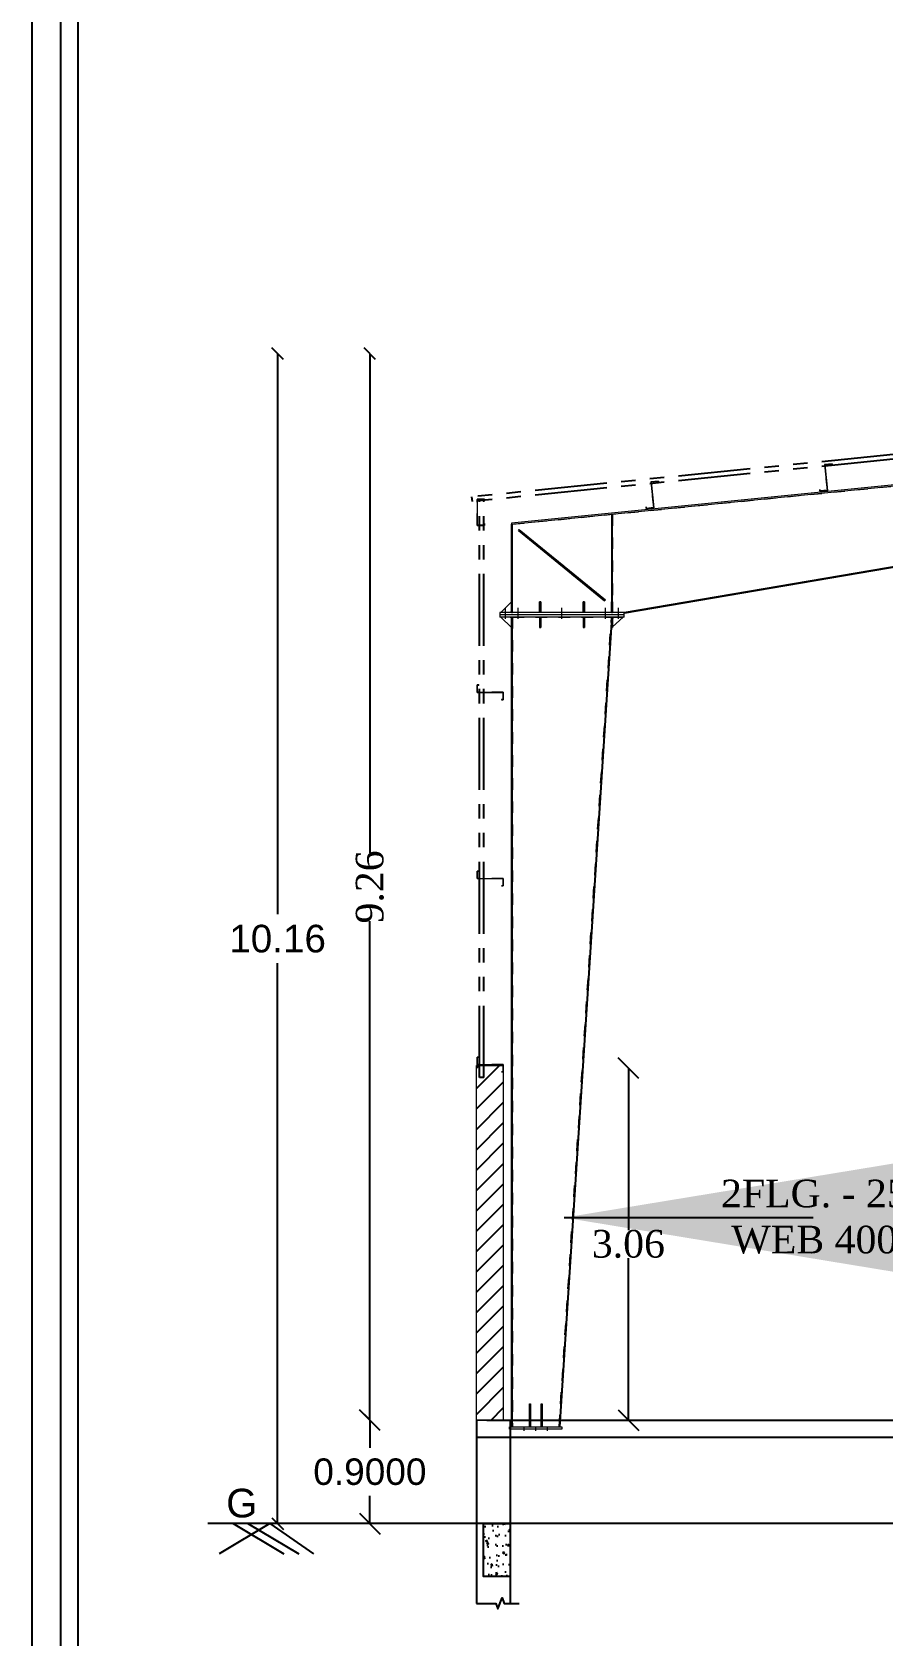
# Model space of a CAD drawing. Header units: metres. Extents: x 9436 to 9850, y -3407 to -3224.
# Drawn here: x 9478.36 to 9485.74, y -3270.08 to -3256.16 of the extents above; entities that cross this region are included whole.
import ezdxf
from ezdxf.enums import TextEntityAlignment as Align

# ---------------------------------------------------------------- set-up
doc = ezdxf.new("R2010")
doc.units = ezdxf.units.M
doc.header["$MEASUREMENT"] = 0
for name, pattern in [('CENTER', [2, 1.25, -0.25, 0.25, -0.25]), ('PHANTOM2', [1.25, 0.625, -0.125, 0.125, -0.125, 0.125, -0.125]), ('XKITLINE00', [0]), ('XKITLINE02', [4, 2, -2]), ('XKITLINE03', [6, 3, -1, 1, -1])]:
    doc.linetypes.add(name, pattern=pattern)
for name, color, linetype in [('0 SHEET', 173, 'PHANTOM2'), ('BLK_1_FLR_0_WC_BATH_HT', 7, 'Continuous'), ('BLK_1_HT_OF_BLDG', 5, 'Continuous'), ('BLK_1_PLINTH_HEIGHT', 7, 'Continuous'), ('GRID', 21, 'CENTER'), ('SHEET_1', 7, 'Continuous')]:
    doc.layers.add(name, color=color, linetype=linetype)
doc.layers.add('Bolt', color=7, linetype='Continuous', lineweight=0)
doc.layers.add('Part', color=2, linetype='Continuous', lineweight=0)
doc.styles.add('ROMANS', font='times.ttf')
doc.styles.get("Standard").update_dxf_attribs({"font": 'arial.ttf'})
doc.styles.add('STYLE2', font='times.ttf')
doc.dimstyles.new('D200', dxfattribs={"dimscale": 225, "dimtxt": 2.5, "dimasz": 2.3, "dimexe": 1, "dimexo": 1, "dimgap": 0.5, "dimtad": 1, "dimdec": 0, "dimzin": 0, "dimdsep": 46, "dimtxsty": 'ROMANS', "dimblk": 'OBLIQUE', "dimcen": 3, "dimclrd": 8, "dimclre": 8, "dimclrt": 3, "dimadec": 0, "dimazin": 0, "dimtfac": 1, "dimtdec": 0, "dimtmove": 0, "dimatfit": 3, "dimfxl": 0, "dimtolj": 1, "dimtzin": 0, "dimlwd": -1, "dimlwe": -1, "dimarcsym": 0})
doc.dimstyles.new('STANDARD$0', dxfattribs={"dimtxt": 0.5, "dimasz": 0.1, "dimexe": 2, "dimexo": 2, "dimgap": 0, "dimtad": 0, "dimzin": 0, "dimdsep": 46, "dimtxsty": 'Standard', "dimblk": 'OBLIQUE', "dimcen": -0.0625, "dimse1": 1, "dimse2": 1, "dimclrd": 3, "dimclre": 9, "dimadec": 0, "dimazin": 0, "dimtfac": 1, "dimtix": 1, "dimtofl": 0, "dimtmove": 2, "dimatfit": 3, "dimldrblk": 'OBLIQUE', "dimfxl": 0, "dimtolj": 1, "dimtzin": 0, "dimarcsym": 0})
doc.dimstyles.new('STANDARD_WS', dxfattribs={"dimtxt": 0.18, "dimasz": 0.18, "dimexe": 0.18, "dimexo": 0.0625, "dimgap": 0.09, "dimtad": 0, "dimtih": 1, "dimtoh": 1, "dimdec": 4, "dimzin": 0, "dimdsep": 46, "dimtxsty": 'Standard', "dimcen": 0.09, "dimadec": 0, "dimazin": 0, "dimtfac": 1, "dimtdec": 4, "dimtofl": 0, "dimtmove": 0, "dimatfit": 3, "dimfxl": 0, "dimtolj": 1, "dimtzin": 0, "dimarcsym": 0})

# ---------------------------------------------------------------- blocks, each defined once
blk = doc.blocks.new('*A373565654')
at = {"layer": 'Part', "linetype": 'XKITLINE00', "lineweight": 0}
for p, q in [((68317, -35146), (68319, -35144)), ((68374, -35078), (68376, -35075))]:
    blk.add_line(p, q, dxfattribs=at)
blk = doc.blocks.new('*A374575755')
at = {"layer": 'Part', "linetype": 'XKITLINE00', "lineweight": 0}
for p, q in [((66825, -35296), (66827, -35293)), ((66881, -35227), (66883, -35225))]:
    blk.add_line(p, q, dxfattribs=at)
blk = doc.blocks.new('*A375585856')
at = {"layer": 'Part', "linetype": 'XKITLINE00', "lineweight": 0}
blk.add_line((65370, -35440), (65372, -35438), dxfattribs=at)
blk = doc.blocks.new('*A376595957')
at = {"layer": 'Part', "linetype": 'XKITLINE00', "lineweight": 0}
blk.add_line((65370, -40078), (65370, -40078), dxfattribs=at)
blk.add_line((65370, -40078), (65370, -40078), dxfattribs=at)
blk = doc.blocks.new('*A391747472')
at = {"layer": 'Part', "linetype": 'XKITLINE02', "lineweight": 0}
for p, q in [((66293, -36099), (66283, -36099)), ((66283, -36099), (66283, -36189)), ((66293, -36099), (66293, -36189)), ((66293, -36179), (66283, -36179)), ((66293, -36189), (66283, -36189))]:
    blk.add_line(p, q, dxfattribs=at)
blk = doc.blocks.new('*A392757573')
at = {"layer": 'Part', "linetype": 'XKITLINE00', "lineweight": 0}
for p, q in [((66283, -36189), (66283, -36099)), ((66283, -36099), (66293, -36099)), ((66293, -36099), (66293, -36189))]:
    blk.add_line(p, q, dxfattribs=at)
at = {"layer": 'Part', "linetype": 'XKITLINE02', "lineweight": 0}
for p, q in [((66283, -36179), (66293, -36179)), ((66293, -36189), (66283, -36189))]:
    blk.add_line(p, q, dxfattribs=at)
blk = doc.blocks.new('*A393767674')
at = {"layer": 'Part', "linetype": 'XKITLINE00', "lineweight": 0}
for p, q in [((65908, -36229), (65908, -36319)), ((65918, -36229), (65918, -36319)), ((65908, -36319), (65918, -36319))]:
    blk.add_line(p, q, dxfattribs=at)
at = {"layer": 'Part', "linetype": 'XKITLINE02', "lineweight": 0}
for p, q in [((65908, -36229), (65918, -36229)), ((65908, -36239), (65918, -36239))]:
    blk.add_line(p, q, dxfattribs=at)
blk = doc.blocks.new('*A394777775')
at = {"layer": 'Part', "linetype": 'XKITLINE02', "lineweight": 0}
for p, q in [((65918, -36229), (65908, -36229)), ((65908, -36229), (65908, -36319)), ((65908, -36239), (65918, -36239)), ((65918, -36319), (65918, -36229)), ((65908, -36319), (65918, -36319))]:
    blk.add_line(p, q, dxfattribs=at)
blk = doc.blocks.new('*A395787876')
at = {"layer": 'Part', "linetype": 'XKITLINE00', "lineweight": 0}
for p, q in [((66283, -36229), (66283, -36319)), ((66293, -36229), (66293, -36319)), ((66283, -36319), (66293, -36319))]:
    blk.add_line(p, q, dxfattribs=at)
at = {"layer": 'Part', "linetype": 'XKITLINE02', "lineweight": 0}
for p, q in [((66283, -36229), (66293, -36229)), ((66283, -36239), (66293, -36239))]:
    blk.add_line(p, q, dxfattribs=at)
blk = doc.blocks.new('*A396797977')
at = {"layer": 'Part', "linetype": 'XKITLINE02', "lineweight": 0}
for p, q in [((66293, -36229), (66283, -36229)), ((66283, -36229), (66283, -36319)), ((66283, -36239), (66293, -36239)), ((66293, -36319), (66293, -36229)), ((66283, -36319), (66293, -36319))]:
    blk.add_line(p, q, dxfattribs=at)
blk = doc.blocks.new('*A397808078')
at = {"layer": 'Part', "linetype": 'XKITLINE00', "lineweight": 0}
for p, q in [((65575, -36189), (65665, -36099)), ((65665, -36179), (65655, -36189))]:
    blk.add_line(p, q, dxfattribs=at)
at = {"layer": 'Part', "linetype": 'XKITLINE02', "lineweight": 0}
for p, q in [((65665, -36099), (65665, -36179)), ((65655, -36189), (65575, -36189))]:
    blk.add_line(p, q, dxfattribs=at)
blk = doc.blocks.new('*A398818179')
at = {"layer": 'Part', "linetype": 'XKITLINE00', "lineweight": 0}
for p, q in [((65575, -36229), (65665, -36319)), ((65665, -36239), (65655, -36229))]:
    blk.add_line(p, q, dxfattribs=at)
at = {"layer": 'Part', "linetype": 'XKITLINE02', "lineweight": 0}
for p, q in [((65655, -36229), (65575, -36229)), ((65665, -36319), (65665, -36239))]:
    blk.add_line(p, q, dxfattribs=at)
blk = doc.blocks.new('*A399828280')
at = {"layer": 'Part', "linetype": 'XKITLINE00', "lineweight": 0}
for p, q in [((71571, -34831), (65665, -35422)), ((71572, -34841), (65666, -35432)), ((71572, -34841), (71571, -34831)), ((65665, -35422), (65666, -35432))]:
    blk.add_line(p, q, dxfattribs=at)
blk = doc.blocks.new('*A433116116114')
at = {"layer": 'Part', "linetype": 'XKITLINE02', "lineweight": 0}
for p, q in [((68422, -34910), (68358, -34916)), ((68358, -34916), (68380, -35138)), ((68360, -34918), (68421, -34912)), ((68382, -35140), (68360, -34918)), ((68421, -34912), (68422, -34925)), ((68424, -34925), (68422, -34910)), ((68422, -34925), (68424, -34925)), ((68318, -35131), (68316, -35132)), ((68316, -35132), (68317, -35146)), ((68317, -35146), (68382, -35140)), ((68319, -35144), (68318, -35131)), ((68380, -35138), (68319, -35144))]:
    blk.add_line(p, q, dxfattribs=at)
blk = doc.blocks.new('*A434117117115')
at = {"layer": 'Part', "linetype": 'XKITLINE02', "lineweight": 0}
for p, q in [((66930, -35059), (66865, -35066)), ((66865, -35066), (66887, -35287)), ((66867, -35067), (66928, -35061)), ((66890, -35289), (66867, -35067)), ((66928, -35061), (66929, -35074)), ((66929, -35074), (66931, -35074)), ((66931, -35074), (66930, -35059)), ((66825, -35281), (66823, -35281)), ((66823, -35281), (66825, -35296)), ((66827, -35294), (66825, -35281)), ((66825, -35296), (66890, -35289)), ((66887, -35287), (66827, -35294))]:
    blk.add_line(p, q, dxfattribs=at)
blk = doc.blocks.new('*A435118118116')
at = {"layer": 'Part', "linetype": 'XKITLINE02', "lineweight": 0}
for p, q in [((65370, -35215), (65370, -35440)), ((65435, -35215), (65370, -35215)), ((65372, -35438), (65372, -35217)), ((65372, -35217), (65433, -35217)), ((65433, -35217), (65433, -35230)), ((65433, -35230), (65435, -35230)), ((65435, -35230), (65435, -35215)), ((65370, -35440), (65435, -35440)), ((65433, -35438), (65372, -35438)), ((65435, -35425), (65433, -35425)), ((65433, -35425), (65433, -35438)), ((65435, -35440), (65435, -35425))]:
    blk.add_line(p, q, dxfattribs=at)
blk = doc.blocks.new('*A436119119117')
at = {"layer": 'Part', "linetype": 'XKITLINE02', "lineweight": 0}
for p, q in [((65385, -40013), (65370, -40013)), ((65370, -40013), (65370, -40078)), ((65370, -40078), (65593, -40078)), ((65372, -40076), (65372, -40015)), ((65372, -40015), (65385, -40015)), ((65595, -40076), (65372, -40076)), ((65385, -40015), (65385, -40013)), ((65593, -40139), (65580, -40139)), ((65580, -40139), (65580, -40141)), ((65593, -40078), (65593, -40139)), ((65595, -40141), (65595, -40076)), ((65580, -40141), (65595, -40141))]:
    blk.add_line(p, q, dxfattribs=at)
blk = doc.blocks.new('*A437120120118')
at = {"layer": 'Part', "linetype": 'XKITLINE02', "lineweight": 0}
for p, q in [((65385, -38413), (65370, -38413)), ((65370, -38413), (65370, -38478)), ((65370, -38478), (65593, -38478)), ((65372, -38476), (65372, -38415)), ((65372, -38415), (65385, -38415)), ((65595, -38476), (65372, -38476)), ((65385, -38415), (65385, -38413)), ((65593, -38478), (65593, -38539)), ((65595, -38541), (65595, -38476)), ((65593, -38539), (65580, -38539)), ((65580, -38539), (65580, -38541)), ((65580, -38541), (65595, -38541))]:
    blk.add_line(p, q, dxfattribs=at)
blk = doc.blocks.new('*A438121121119')
at = {"layer": 'Part', "linetype": 'XKITLINE02', "lineweight": 0}
for p, q in [((65385, -36813), (65370, -36813)), ((65370, -36813), (65370, -36878)), ((65372, -36876), (65372, -36815)), ((65372, -36815), (65385, -36815)), ((65385, -36815), (65385, -36813)), ((65370, -36878), (65593, -36878)), ((65595, -36876), (65372, -36876)), ((65593, -36939), (65580, -36939)), ((65580, -36939), (65580, -36941)), ((65580, -36941), (65595, -36941)), ((65593, -36878), (65593, -36939)), ((65595, -36941), (65595, -36876))]:
    blk.add_line(p, q, dxfattribs=at)
blk = doc.blocks.new('*A444127127125')
at = {"layer": 'Part', "linetype": 'XKITLINE00', "lineweight": 0}
for p, q in [((68358, -34916), (68422, -34910)), ((68358, -34916), (68380, -35138)), ((68360, -34918), (68421, -34912)), ((68360, -34918), (68382, -35140)), ((68421, -34912), (68422, -34925)), ((68422, -34910), (68424, -34925)), ((68422, -34925), (68424, -34925)), ((68316, -35132), (68318, -35131)), ((68317, -35146), (68316, -35132)), ((68317, -35146), (68382, -35140)), ((68318, -35131), (68319, -35144)), ((68319, -35144), (68380, -35138))]:
    blk.add_line(p, q, dxfattribs=at)
blk = doc.blocks.new('*A445128128126')
at = {"layer": 'Part', "linetype": 'XKITLINE00', "lineweight": 0}
for p, q in [((66865, -35066), (66930, -35059)), ((66865, -35066), (66887, -35287)), ((66867, -35067), (66928, -35061)), ((66867, -35067), (66890, -35289)), ((66928, -35061), (66929, -35074)), ((66929, -35074), (66931, -35074)), ((66930, -35059), (66931, -35074)), ((66825, -35296), (66823, -35281)), ((66823, -35281), (66825, -35281)), ((66825, -35281), (66827, -35294)), ((66825, -35296), (66890, -35289)), ((66827, -35294), (66887, -35287))]:
    blk.add_line(p, q, dxfattribs=at)
blk = doc.blocks.new('*A446129129127')
at = {"layer": 'Part', "linetype": 'XKITLINE00', "lineweight": 0}
for p, q in [((65370, -35215), (65370, -35440)), ((65435, -35215), (65370, -35215)), ((65372, -35217), (65372, -35438)), ((65372, -35217), (65433, -35217)), ((65433, -35217), (65433, -35230)), ((65433, -35230), (65435, -35230)), ((65435, -35215), (65435, -35230)), ((65370, -35440), (65435, -35440)), ((65372, -35438), (65433, -35438)), ((65433, -35425), (65433, -35438)), ((65433, -35425), (65435, -35425)), ((65435, -35425), (65435, -35440))]:
    blk.add_line(p, q, dxfattribs=at)
blk = doc.blocks.new('*A447130130128')
at = {"layer": 'Part', "linetype": 'XKITLINE00', "lineweight": 0}
for p, q in [((65370, -40078), (65370, -40013)), ((65370, -40013), (65385, -40013)), ((65370, -40078), (65593, -40078)), ((65372, -40015), (65385, -40015)), ((65372, -40015), (65372, -40076)), ((65372, -40076), (65595, -40076)), ((65385, -40013), (65385, -40015)), ((65580, -40139), (65593, -40139)), ((65580, -40139), (65580, -40141)), ((65593, -40078), (65593, -40139)), ((65595, -40076), (65595, -40141)), ((65580, -40141), (65595, -40141))]:
    blk.add_line(p, q, dxfattribs=at)
blk = doc.blocks.new('*A448131131129')
at = {"layer": 'Part', "linetype": 'XKITLINE00', "lineweight": 0}
for p, q in [((65370, -38478), (65370, -38413)), ((65370, -38413), (65385, -38413)), ((65370, -38478), (65593, -38478)), ((65372, -38415), (65385, -38415)), ((65372, -38415), (65372, -38476)), ((65372, -38476), (65595, -38476)), ((65385, -38413), (65385, -38415)), ((65593, -38478), (65593, -38539)), ((65595, -38476), (65595, -38541)), ((65580, -38539), (65593, -38539)), ((65580, -38539), (65580, -38541)), ((65580, -38541), (65595, -38541))]:
    blk.add_line(p, q, dxfattribs=at)
blk = doc.blocks.new('*A449132132130')
at = {"layer": 'Part', "linetype": 'XKITLINE00', "lineweight": 0}
for p, q in [((65370, -36878), (65370, -36813)), ((65370, -36813), (65385, -36813)), ((65372, -36815), (65385, -36815)), ((65372, -36815), (65372, -36876)), ((65385, -36813), (65385, -36815)), ((65370, -36878), (65593, -36878)), ((65372, -36876), (65595, -36876)), ((65580, -36939), (65593, -36939)), ((65580, -36939), (65580, -36941)), ((65580, -36941), (65595, -36941)), ((65593, -36878), (65593, -36939)), ((65595, -36876), (65595, -36941))]:
    blk.add_line(p, q, dxfattribs=at)
blk = doc.blocks.new('*A450133133131')
at = {"layer": 'Part', "linetype": 'XKITLINE00', "lineweight": 0}
for p, q in [((71621, -35339), (66635, -36189)), ((71622, -35349), (66637, -36199)), ((71622, -35349), (71621, -35339)), ((66635, -36189), (66637, -36199))]:
    blk.add_line(p, q, dxfattribs=at)
blk = doc.blocks.new('*A451134134132')
at = {"layer": 'Part', "linetype": 'XKITLINE02', "lineweight": 0}
for p, q in [((65675, -35431), (71572, -34841)), ((71572, -34841), (71621, -35339)), ((65675, -36189), (65675, -35431)), ((66635, -36189), (71621, -35339)), ((66635, -36189), (65675, -36189))]:
    blk.add_line(p, q, dxfattribs=at)
at = {"layer": 'Part', "linetype": 'XKITLINE00', "lineweight": 0}
blk.add_line((71621, -35339), (71621, -35339), dxfattribs=at)
blk = doc.blocks.new('*A452135135133')
at = {"layer": 'Part', "linetype": 'XKITLINE02', "lineweight": 0}
for p, q in [((66525, -35346), (66525, -36189)), ((66525, -35346), (66535, -35346)), ((66535, -35346), (66535, -36189)), ((66525, -36189), (66535, -36189))]:
    blk.add_line(p, q, dxfattribs=at)
blk = doc.blocks.new('*A453136136134')
at = {"layer": 'Part', "linetype": 'XKITLINE00', "lineweight": 0}
for p, q in [((66525, -35346), (66525, -36189)), ((66535, -35346), (66525, -35346)), ((66535, -36189), (66535, -35346))]:
    blk.add_line(p, q, dxfattribs=at)
at = {"layer": 'Part', "linetype": 'XKITLINE02', "lineweight": 0}
blk.add_line((66525, -36189), (66535, -36189), dxfattribs=at)
blk = doc.blocks.new('*A454137137135')
at = {"layer": 'Part', "linetype": 'XKITLINE02', "lineweight": 0}
for p, q in [((66535, -36099), (66525, -36099)), ((66525, -36099), (66525, -36189)), ((66535, -36099), (66535, -36189)), ((66535, -36179), (66525, -36179)), ((66535, -36189), (66525, -36189))]:
    blk.add_line(p, q, dxfattribs=at)
blk = doc.blocks.new('*A455138138136')
at = {"layer": 'Part', "linetype": 'XKITLINE02', "lineweight": 0}
for p, q in [((66525, -36189), (66525, -36099)), ((66525, -36099), (66535, -36099)), ((66535, -36099), (66535, -36189)), ((66525, -36179), (66535, -36179)), ((66535, -36189), (66525, -36189))]:
    blk.add_line(p, q, dxfattribs=at)
blk = doc.blocks.new('*A456139139137')
at = {"layer": 'Part', "linetype": 'XKITLINE02', "lineweight": 0}
for p, q in [((66525, -36229), (66535, -36229)), ((66525, -36229), (66525, -36319)), ((66535, -36239), (66525, -36239)), ((66525, -36319), (66529, -36319))]:
    blk.add_line(p, q, dxfattribs=at)
at = {"layer": 'Part', "linetype": 'XKITLINE00', "lineweight": 0}
for p in [(66535, -36229), (66529, -36319)]:
    blk.add_line(p, (66535, -36319), dxfattribs=at)
blk = doc.blocks.new('*A457140140138')
at = {"layer": 'Part', "linetype": 'XKITLINE02', "lineweight": 0}
for p, q in [((66535, -36229), (66525, -36229)), ((66525, -36229), (66525, -36319)), ((66525, -36239), (66535, -36239)), ((66535, -36319), (66535, -36229)), ((66525, -36319), (66535, -36319))]:
    blk.add_line(p, q, dxfattribs=at)
blk = doc.blocks.new('*A458141141139')
at = {"layer": 'Part', "linetype": 'XKITLINE02', "lineweight": 0}
for p, q in [((66529, -36319), (66535, -36239)), ((66535, -36239), (66535, -36239)), ((66545, -36229), (66625, -36229)), ((66531, -36317), (66535, -36314))]:
    blk.add_line(p, q, dxfattribs=at)
at = {"layer": 'Part', "linetype": 'XKITLINE00', "lineweight": 0}
for p, q in [((66535, -36239), (66545, -36229)), ((66535, -36314), (66625, -36229)), ((66531, -36317), (66529, -36319))]:
    blk.add_line(p, q, dxfattribs=at)
blk = doc.blocks.new('*A459142142140')
at = {"layer": 'Part', "linetype": 'XKITLINE00', "lineweight": 0}
for p, q in [((65665, -43194), (65665, -36229)), ((65665, -36229), (65675, -36229)), ((65675, -43194), (65675, -36229)), ((65665, -43194), (65675, -43194))]:
    blk.add_line(p, q, dxfattribs=at)
blk = doc.blocks.new('*A460143143141')
at = {"layer": 'Part', "linetype": 'XKITLINE02', "lineweight": 0}
for p, q in [((65675, -36229), (65675, -43194)), ((65675, -36229), (66525, -36229)), ((66075, -43193), (66525, -36229)), ((65675, -43194), (66075, -43194))]:
    blk.add_line(p, q, dxfattribs=at)
at = {"layer": 'Part', "linetype": 'XKITLINE00', "lineweight": 0}
blk.add_line((66075, -43193), (66075, -43194), dxfattribs=at)
blk = doc.blocks.new('*A461144144142')
at = {"layer": 'Part', "linetype": 'XKITLINE00', "lineweight": 0}
for p, q in [((66525, -36229), (66075, -43193)), ((66085, -43194), (66535, -36230)), ((66535, -36230), (66525, -36229)), ((66075, -43193), (66085, -43194))]:
    blk.add_line(p, q, dxfattribs=at)
blk = doc.blocks.new('*A462145145143')
at = {"layer": 'Part', "linetype": 'XKITLINE00', "lineweight": 0}
for p, q in [((65650, -43194), (66100, -43194)), ((65650, -43214), (65650, -43194)), ((66100, -43214), (65650, -43214)), ((66100, -43194), (66100, -43214))]:
    blk.add_line(p, q, dxfattribs=at)
blk = doc.blocks.new('*A463146146144')
at = {"layer": 'Part', "linetype": 'XKITLINE00', "lineweight": 0}
for p, q in [((65920, -42994), (65930, -42994)), ((65920, -43194), (65920, -42994)), ((65930, -42994), (65930, -43194))]:
    blk.add_line(p, q, dxfattribs=at)
at = {"layer": 'Part', "linetype": 'XKITLINE02', "lineweight": 0}
for p, q in [((65920, -43184), (65930, -43184)), ((65930, -43194), (65920, -43194))]:
    blk.add_line(p, q, dxfattribs=at)
blk = doc.blocks.new('*A464147147145')
at = {"layer": 'Part', "linetype": 'XKITLINE02', "lineweight": 0}
for p, q in [((65920, -42994), (65920, -43194)), ((65920, -42994), (65930, -42994)), ((65930, -42994), (65930, -43194)), ((65920, -43184), (65930, -43184)), ((65930, -43194), (65920, -43194))]:
    blk.add_line(p, q, dxfattribs=at)
blk = doc.blocks.new('*A465148148146')
at = {"layer": 'Bolt', "linetype": 'XKITLINE00', "lineweight": 0}
for p, q in [((65775, -43229), (65775, -43194)), ((65775, -43229), (65775, -43194)), ((65875, -43229), (65875, -43194)), ((65875, -43229), (65875, -43194)), ((65975, -43229), (65975, -43194)), ((65975, -43229), (65975, -43194))]:
    blk.add_line(p, q, dxfattribs=at)
blk = doc.blocks.new('*A466149149147')
at = {"layer": 'Part', "linetype": 'XKITLINE00', "lineweight": 0}
for p, q in [((65820, -42994), (65830, -42994)), ((65820, -43194), (65820, -42994)), ((65830, -42994), (65830, -43194))]:
    blk.add_line(p, q, dxfattribs=at)
at = {"layer": 'Part', "linetype": 'XKITLINE02', "lineweight": 0}
for p, q in [((65820, -43184), (65830, -43184)), ((65830, -43194), (65820, -43194))]:
    blk.add_line(p, q, dxfattribs=at)
blk = doc.blocks.new('*A467150150148')
at = {"layer": 'Part', "linetype": 'XKITLINE02', "lineweight": 0}
for p, q in [((65820, -42994), (65820, -43194)), ((65820, -42994), (65830, -42994)), ((65830, -42994), (65830, -43194)), ((65820, -43184), (65830, -43184)), ((65830, -43194), (65820, -43194))]:
    blk.add_line(p, q, dxfattribs=at)
blk = doc.blocks.new('*A468151151149')
at = {"layer": 'Part', "linetype": 'XKITLINE00', "lineweight": 0}
for p, q in [((65665, -36189), (65665, -35431)), ((65665, -35431), (65675, -35431)), ((65675, -36189), (65675, -35431)), ((65665, -36189), (65675, -36189))]:
    blk.add_line(p, q, dxfattribs=at)
blk = doc.blocks.new('*A469152152150')
at = {"layer": 'Part', "linetype": 'XKITLINE02', "lineweight": 0}
for p, q in [((65726, -35483), (65732, -35476)), ((65726, -35483), (66467, -36089)), ((65732, -35476), (66474, -36082)), ((66467, -36089), (66474, -36082))]:
    blk.add_line(p, q, dxfattribs=at)
blk = doc.blocks.new('*A470153153151')
at = {"layer": 'Part', "linetype": 'XKITLINE00', "lineweight": 0}
for p, q in [((65726, -35483), (65732, -35476)), ((65726, -35483), (66467, -36089)), ((65732, -35476), (66474, -36082)), ((66467, -36089), (66474, -36082))]:
    blk.add_line(p, q, dxfattribs=at)
blk = doc.blocks.new('*A471154154152')
at = {"layer": 'Part', "linetype": 'XKITLINE00', "lineweight": 0}
for p, q in [((65565, -36189), (65565, -36209)), ((66635, -36189), (65565, -36189)), ((66635, -36209), (65565, -36209)), ((66635, -36209), (66635, -36189))]:
    blk.add_line(p, q, dxfattribs=at)
blk = doc.blocks.new('*A472155155153')
at = {"layer": 'Part', "linetype": 'XKITLINE00', "lineweight": 0}
for p, q in [((65565, -36209), (65565, -36229)), ((66635, -36209), (65565, -36209)), ((66635, -36229), (65565, -36229)), ((66635, -36229), (66635, -36209))]:
    blk.add_line(p, q, dxfattribs=at)
blk = doc.blocks.new('*A473156156154')
at = {"layer": 'Bolt', "linetype": 'XKITLINE00', "lineweight": 0}
for p, q in [((65615, -36244), (65615, -36149)), ((65725, -36244), (65725, -36149)), ((66100, -36244), (66100, -36149)), ((66475, -36244), (66475, -36149)), ((66585, -36244), (66585, -36149))]:
    blk.add_line(p, q, dxfattribs=at)
at = {"layer": 'Bolt', "linetype": 'XKITLINE02', "lineweight": 0}
for p, q in [((65615, -36244), (65615, -36149)), ((65725, -36244), (65725, -36149)), ((66100, -36244), (66100, -36149)), ((66475, -36244), (66475, -36149)), ((66585, -36244), (66585, -36149))]:
    blk.add_line(p, q, dxfattribs=at)
blk = doc.blocks.new('*A474157157155')
at = {"layer": 'Part', "linetype": 'XKITLINE02', "lineweight": 0}
for p, q in [((65918, -36099), (65908, -36099)), ((65908, -36099), (65908, -36189)), ((65918, -36099), (65918, -36189)), ((65918, -36179), (65908, -36179)), ((65918, -36189), (65908, -36189))]:
    blk.add_line(p, q, dxfattribs=at)
blk = doc.blocks.new('*A475158158156')
at = {"layer": 'Part', "linetype": 'XKITLINE00', "lineweight": 0}
for p, q in [((65908, -36189), (65908, -36099)), ((65908, -36099), (65918, -36099)), ((65918, -36099), (65918, -36189))]:
    blk.add_line(p, q, dxfattribs=at)
at = {"layer": 'Part', "linetype": 'XKITLINE02', "lineweight": 0}
for p, q in [((65908, -36179), (65918, -36179)), ((65918, -36189), (65908, -36189))]:
    blk.add_line(p, q, dxfattribs=at)
blk = doc.blocks.new('_Oblique')
at = {"color": 0, "linetype": 'ByBlock', "lineweight": -2}
blk.add_line((-0.5, -0.5), (0.5, 0.5), dxfattribs=at)
blk = doc.blocks.new('*D238')
at = {"layer": 'BLK_1_PLINTH_HEIGHT', "color": 0, "lineweight": -2, "ltscale": 400}
for p, q in [((9481.289, -3268.209), (9481.289, -3268.451)), ((9481.289, -3269.109), (9481.289, -3268.866))]:
    blk.add_line(p, q, dxfattribs=at)
at = {"layer": 'Defpoints', "color": 0, "ltscale": 400}
for p in [(9481.289, -3268.209), (9482.305, -3268.209), (9482.305, -3269.109)]:
    blk.add_point(p, dxfattribs=at)
at = {"layer": 'BLK_1_PLINTH_HEIGHT', "color": 0, "lineweight": -2, "ltscale": 400, "xscale": 0.18, "yscale": 0.18, "zscale": 0.18}
for p, rotation in [((9481.289, -3268.209), 90), ((9481.289, -3269.109), 270)]:
    blk.add_blockref('_Oblique', p, dxfattribs=dict(at, rotation=rotation))
at = {"layer": 'BLK_1_PLINTH_HEIGHT', "color": 0, "ltscale": 400, "insert": (9481.289, -3268.659), "char_height": 0.23, "attachment_point": 5}
blk.add_mtext('\\A1;0.9000', dxfattribs=at)
blk = doc.blocks.new('*D239')
at = {"color": 3, "lineweight": -2, "ltscale": 2}
for p, q in [((9481.289, -3258.95), (9481.289, -3263.283)), ((9481.289, -3268.209), (9481.289, -3263.876))]:
    blk.add_line(p, q, dxfattribs=at)
at = {"layer": 'Defpoints', "color": 0, "ltscale": 2}
for p in [(9481.289, -3258.95), (9494.539, -3258.95), (9482.305, -3268.209)]:
    blk.add_point(p, dxfattribs=at)
at = {"color": 3, "lineweight": -2, "ltscale": 2, "xscale": 0.1, "yscale": 0.1, "zscale": 0.1}
for p, rotation in [((9481.289, -3258.95), 90), ((9481.289, -3268.209), 270)]:
    blk.add_blockref('_Oblique', p, dxfattribs=dict(at, rotation=rotation))
at = {"color": 0, "lineweight": 25, "ltscale": 2, "insert": (9481.289, -3263.58), "char_height": 0.24, "attachment_point": 5, "rotation": 90, "style": 'STYLE2'}
blk.add_mtext('\\A1;9.26', dxfattribs=at)
blk = doc.blocks.new('*D240')
at = {"layer": 'BLK_1_HT_OF_BLDG', "color": 5, "lineweight": -2}
for p, q in [((9480.488, -3258.95), (9480.488, -3263.817)), ((9480.488, -3269.109), (9480.488, -3264.242))]:
    blk.add_line(p, q, dxfattribs=at)
at = {"layer": 'Defpoints', "color": 0}
for p in [(9494.539, -3258.95), (9480.488, -3269.109), (9494.562, -3269.109)]:
    blk.add_point(p, dxfattribs=at)
at = {"layer": 'BLK_1_HT_OF_BLDG', "color": 5, "lineweight": -2, "xscale": 0.1, "yscale": 0.1, "zscale": 0.1}
for p, rotation in [((9480.488, -3258.95), 90), ((9480.488, -3269.109), 270)]:
    blk.add_blockref('_Oblique', p, dxfattribs=dict(at, rotation=rotation))
at = {"layer": 'BLK_1_HT_OF_BLDG', "color": 5, "insert": (9480.488, -3264.03), "char_height": 0.24, "attachment_point": 5}
blk.add_mtext('\\A1;10.16', dxfattribs=at)
blk = doc.blocks.new('*D282')
at = {"layer": 'BLK_1_FLR_0_WC_BATH_HT', "color": 223, "lineweight": -2, "ltscale": 2}
for p, q in [((9483.533, -3265.153), (9483.533, -3266.559)), ((9483.533, -3268.209), (9483.533, -3266.803))]:
    blk.add_line(p, q, dxfattribs=at)
at = {"layer": 'Defpoints', "color": 0, "ltscale": 2}
for p in [(9482.447, -3265.153), (9483.533, -3265.153), (9483.868, -3268.209)]:
    blk.add_point(p, dxfattribs=at)
at = {"layer": 'BLK_1_FLR_0_WC_BATH_HT', "color": 223, "lineweight": -2, "ltscale": 2, "xscale": 0.18, "yscale": 0.18, "zscale": 0.18}
for p, rotation in [((9483.533, -3265.153), 90), ((9483.533, -3268.209), 270)]:
    blk.add_blockref('_Oblique', p, dxfattribs=dict(at, rotation=rotation))
at = {"layer": 'BLK_1_FLR_0_WC_BATH_HT', "color": 223, "lineweight": 25, "ltscale": 2, "insert": (9483.533, -3266.681), "char_height": 0.24, "attachment_point": 5, "style": 'STYLE2'}
blk.add_mtext('\\A1;3.06', dxfattribs=at)

msp = doc.modelspace()

# ---------------------------------------------------------------- hatches: boundary and pattern name
h = msp.add_hatch()
h.set_pattern_fill('ANSI31', color=4)
h.set_pattern_definition([(45, (9140.5974, -2970.19851), (-0.088388348, 0.088388348), [])])
h.paths.add_polyline_path([(9506.89398, -3265.1313), (9506.83898, -3265.1313), (9506.83898, -3265.23592), (9506.79865, -3265.23592), (9506.79865, -3265.1313), (9506.66176, -3265.1313), (9506.66176, -3268.20867), (9506.77344, -3268.20867), (9506.89398, -3268.20867)])
h.paths.add_polyline_path([(9482.21443, -3268.20867), (9482.44665, -3268.20867), (9482.44665, -3265.1313), (9482.27951, -3265.1313), (9482.27951, -3265.23592), (9482.23918, -3265.23592), (9482.23918, -3265.1313), (9482.21443, -3265.1313)])
h = msp.add_hatch()
h.set_pattern_fill('AR-CONC', scale=0.024908, style=0)
h.set_pattern_definition([(50, (2007.76423, -1990.65474), (0.178651813, -0.0156300084), [0.0186806494, -0.205487143]), (355, (2007.76423, -1990.65474), (-0.0345595335, 0.1873525), [0.0149445195, -0.1643897145]), (100.4514, (2007.77912, -1990.65604), (0.1440924122, 0.171722378), [0.0158761085, -0.1746371994]), (46.1842, (2007.76423, -1990.60493), (0.265823411, -0.041226702), [0.028020974, -0.308230715]), (96.6356, (2007.78638, -1990.60836), (0.232801417, 0.242628725), [0.023814164, -0.261955757]), (351.1842, (2007.76423, -1990.60493), (0.232801228, 0.242628907), [0.022416779, -0.246584572]), (21, (2007.78914, -1990.61738), (0.148674818, -0.100282431), [0.0186806494, -0.205487143]), (326, (2007.78914, -1990.61738), (0.0606038454, 0.180616983), [0.0149445195, -0.1643897145]), (71.4514, (2007.80153, -1990.62574), (0.2092787242, 0.0803343883), [0.0158761085, -0.1746371994]), (37.5, (2007.76423, -1990.65474), (0.0030287199, 0.0829156448), [0, -0.1623971119, 0, -0.1668804677, 0, -0.1650124028]), (7.5, (2007.76423, -1990.65474), (0.0655241305, 0.0982382253), [0, -0.0951467741, 0, -0.158660982, 0, -0.0628915195]), (327.5, (2007.708686, -1990.65474), (0.13296199675, -0.005617862), [0, -0.0622688312, 0, -0.1942787535, 0, -0.2577929613]), (317.5, (2007.68378, -1990.65474), (0.1452572846, 0.024933681), [0, -0.0809494806, 0, -0.1290210183, 0, -0.1830703638])])
h.paths.add_polyline_path([(9482.27398, -3269.1087), (9482.50665, -3269.1087), (9482.50665, -3269.567), (9482.27398, -3269.567)])

# ---------------------------------------------------------------- linework, layer by layer
at = {"color": 7}
for p, q in [((9482.44665, -3265.1313), (9482.21443, -3265.1313)), ((9482.21443, -3268.20867), (9482.21443, -3269.80056)), ((9482.30472, -3268.20867), (9506.77344, -3268.20867)), ((9482.5064, -3268.20867), (9482.5064, -3269.1087)), ((9482.21443, -3268.35811), (9500.70625, -3268.35811)), ((9509.24347, -3269.1087), (9479.88113, -3269.1087)), ((9482.50665, -3269.567), (9482.50665, -3269.80056))]:
    msp.add_line(p, q, dxfattribs=at)
at = {"lineweight": 25}
for p, q in [((9480.42026, -3269.1087), (9479.9798, -3269.37183)), ((9480.10158, -3269.1087), (9480.54204, -3269.37183)), ((9480.23092, -3269.1087), (9480.67138, -3269.37183)), ((9480.42026, -3269.1087), (9480.80073, -3269.37183))]:
    msp.add_line(p, q, dxfattribs=at)
at = {"color": 7}
for points in [[(9478.60672, -3228.79209), (9593.84473, -3228.79209), (9593.84473, -3320.06153), (9478.60672, -3320.06153)], [(9478.75672, -3228.94209), (9593.69473, -3228.94209), (9593.69473, -3319.91153), (9478.75672, -3319.91153)]]:
    msp.add_lwpolyline(points, close=True, dxfattribs=at)
at = {"color": 7, "lineweight": 25}
msp.add_lwpolyline([(9482.27398, -3269.1087), (9482.50665, -3269.1087), (9482.50665, -3269.567), (9482.27398, -3269.567)], close=True, dxfattribs=at)
at = {"color": 7, "linetype": 'Continuous'}
msp.add_lwpolyline([(9482.21443, -3269.80056), (9482.38305, -3269.80056), (9482.4008, -3269.84932), (9482.43629, -3269.7518), (9482.45404, -3269.80056), (9482.58528, -3269.80056)], dxfattribs=at)
at = {"layer": '0 SHEET'}
for p, q in [((9494.53908, -3258.95046), (9482.17516, -3260.19271)), ((9494.53908, -3258.99099), (9482.17917, -3260.23285)), ((9482.17917, -3260.23285), (9482.17516, -3260.19271)), ((9482.27951, -3265.23592), (9482.27951, -3260.22282)), ((9482.23918, -3265.23592), (9482.23918, -3260.22685)), ((9482.27951, -3265.23592), (9482.23918, -3265.23592))]:
    msp.add_line(p, q, dxfattribs=at)
at = {"layer": 'GRID', "linetype": 'XKITLINE03', "lineweight": 0}
msp.add_line((9482.21443, -3268.20867), (9506.86369, -3268.20867), dxfattribs=at)
at = {"layer": 'Part', "linetype": 'XKITLINE00', "lineweight": 0}
for p, q in [((9482.21443, -3268.20867), (9482.21443, -3265.1313)), ((9482.21443, -3265.1313), (9482.44665, -3265.1313)), ((9482.44665, -3265.1313), (9482.44665, -3268.20867)), ((9482.44665, -3268.20867), (9482.21443, -3268.20867))]:
    msp.add_line(p, q, dxfattribs=at)
at = {"layer": 'SHEET_1', "color": 6}
msp.add_lwpolyline([(9478.35672, -3228.54209), (9594.09473, -3228.54209), (9594.09473, -3320.31153), (9478.35672, -3320.31153)], close=True, dxfattribs=at)

# ---------------------------------------------------------------- block references
at = {"lineweight": 0, "xscale": 0.0010096361525469, "yscale": 0.0010096361525469, "zscale": 0.0010096361525469}
for name in ['*A399828280', '*A451134134132', '*A433116116114', '*A444127127125', '*A434117117115', '*A445128128126', '*A373565654', '*A435118118116', '*A446129129127', '*A374575755', '*A452135135133', '*A453136136134', '*A450133133131', '*A375585856', '*A468151151149', '*A469152152150', '*A470153153151', '*A471154154152', '*A397808078', '*A473156156154', '*A474157157155', '*A475158158156', '*A391747472', '*A392757573', '*A454137137135', '*A455138138136', '*A472155155153', '*A398818179', '*A459142142140', '*A460143143141', '*A393767674', '*A394777775', '*A461144144142', '*A395787876', '*A396797977', '*A456139139137', '*A457140140138', '*A458141141139', '*A438121121119', '*A449132132130', '*A437120120118', '*A448131131129', '*A436119119117', '*A447130130128', '*A376595957', '*A466149149147', '*A467150150148', '*A463146146144', '*A464147147145', '*A462145145143', '*A465148148146']:
    msp.add_blockref(name, (9416.21932, -3224.6585), dxfattribs=at)

# ---------------------------------------------------------------- texts
at = {"lineweight": 25}
msp.add_text('G', height=0.24908, dxfattribs=at).set_placement((9480.17665, -3269.05461), align=Align.CENTER)
at = {"color": 2, "lineweight": 25, "insert": (9484.33694, -3266.44456), "char_height": 0.24, "attachment_point": 4, "style": 'STYLE2'}
msp.add_mtext('2FLG. - 250X10mm\\P WEB 400~850x6mm', dxfattribs=at)

# ---------------------------------------------------------------- dimensions: what is measured, and where the dimension line sits
at = {"color": 4, "lineweight": 25, "ltscale": 2}
dim = msp.add_linear_dim(base=(9481.28933, -3258.95046), p1=(9482.30472, -3268.20867), p2=(9494.53908, -3258.95046), angle=270, dimstyle='STANDARD$0', override={"dimtxt": 0.24, "dimtxsty": 'STYLE2'}, dxfattribs=at)
dim.commit()
dim.dimension.update_dxf_attribs({"geometry": '*D239', "text_midpoint": (9481.28933, -3263.57956)})
at = {"layer": 'BLK_1_FLR_0_WC_BATH_HT', "color": 223, "lineweight": 25, "ltscale": 2}
dim = msp.add_linear_dim(base=(9483.5331, -3265.15324), p1=(9483.86799, -3268.20867), p2=(9482.44665, -3265.15324), angle=90, dimstyle='STANDARD$0', override={"dimtxt": 0.24, "dimasz": 0.18, "dimexe": 0.18, "dimexo": 0.0625, "dimtih": 1, "dimtoh": 1, "dimtxsty": 'STYLE2', "dimcen": 0.09, "dimclrd": 223, "dimclre": 0, "dimclrt": 223, "dimtix": 0, "dimtmove": 0, "dimfxl": 0.18}, dxfattribs=at)
dim.commit()
dim.dimension.update_dxf_attribs({"geometry": '*D282', "text_midpoint": (9483.5331, -3266.68096)})
at = {"layer": 'BLK_1_HT_OF_BLDG', "color": 5}
dim = msp.add_linear_dim(base=(9480.48811, -3269.1087), p1=(9494.53908, -3258.95046), p2=(9494.5623, -3269.1087), angle=90, dimstyle='STANDARD_WS', override={"dimtxt": 0.24, "dimasz": 0.1, "dimdec": 2, "dimblk1": 'Oblique', "dimblk2": 'Oblique', "dimsah": 1, "dimse1": 1, "dimse2": 1, "dimclrd": 5, "dimclrt": 5}, dxfattribs=at)
dim.commit()
dim.dimension.update_dxf_attribs({"geometry": '*D240', "text_midpoint": (9480.48811, -3264.02958)})
at = {"layer": 'BLK_1_PLINTH_HEIGHT', "ltscale": 400}
dim = msp.add_aligned_dim(p1=(9482.30472, -3269.1087), p2=(9482.30472, -3268.20867), distance=1.01539, dimstyle='STANDARD$0', override={"dimtxt": 0.23, "dimasz": 0.18, "dimexe": 0.18, "dimexo": 0.0625, "dimgap": 0.09, "dimtih": 1, "dimtoh": 1, "dimdec": 4, "dimcen": 0.09, "dimclrd": 0, "dimclre": 0, "dimtix": 0, "dimtmove": 0, "dimfxl": 0}, dxfattribs=at)
dim.commit()
dim.dimension.update_dxf_attribs({"geometry": '*D238', "text_midpoint": (9481.28933, -3268.65869)})

# ---------------------------------------------------------------- leaders
msp.add_leader([(9482.97549, -3266.45138), (9485.13657, -3266.45138)], dimstyle='D200', override={"dimscale": 150, "dimgap": 0.5, "dimtad": 0})

doc.saveas('drawing.dxf')
